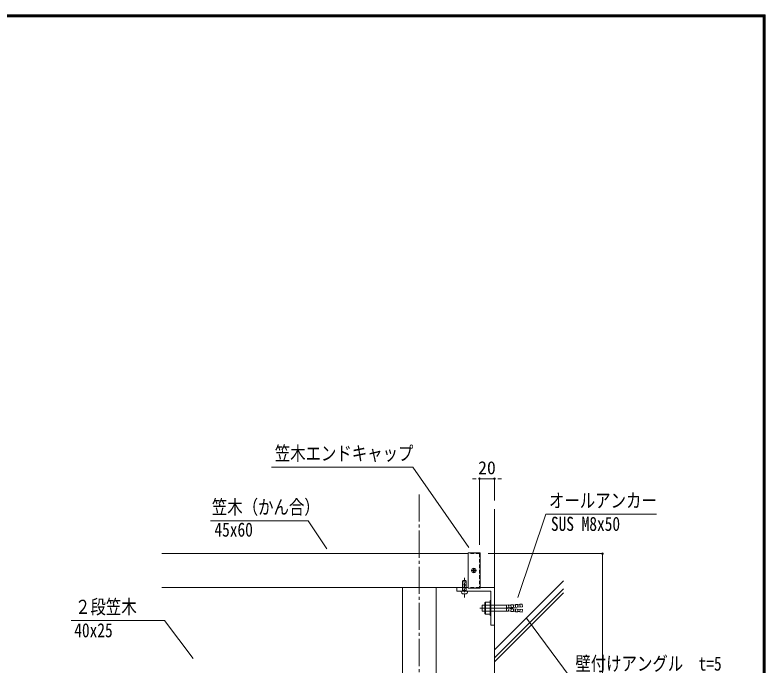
# Model space of a CAD drawing. Units: millimetres at full size; details may follow other scales. Extents: x -1603 to 1599, y -1129 to 1133.
# Drawn here: x 602 to 1599, y 269 to 1133 of the extents above; entities that cross this region are included whole.
import ezdxf
from ezdxf.enums import TextEntityAlignment as Align

# ---------------------------------------------------------------- set-up
doc = ezdxf.new("R2010")
doc.units = ezdxf.units.MM
doc.header["$LTSCALE"] = 4
doc.header["$PDMODE"] = 32
doc.header["$PDSIZE"] = 2
doc.linetypes.add('CHAIN2', pattern=[12, 9, -1, 1, -1])
doc.linetypes.add('DASHED1', pattern=[1.8, 1.2, -0.6])
for name, color, linetype, lineweight in [('0-0_0', 7, 'Continuous', 18), ('0-1_1手摺寸法', 3, 'Continuous', 18), ('0-4_2躯体線', 4, 'Continuous', 9), ('0-5_3中心線', 2, 'CHAIN2', 18), ('0-7_42ｱﾙﾐ部品', 6, 'Continuous', 18), ('0-8_51破線ｱﾙﾐ', 3, 'DASHED1', 18), ('0-9_6ﾊｯﾁﾝｸﾞ', 4, 'Continuous', 9), ('0-F_WAKU', 7, 'Continuous', 18)]:
    doc.layers.add(name, color=color, linetype=linetype, lineweight=lineweight)
doc.styles.add('ＭＳ ゴシック', font='')
doc.styles.get('ＭＳ ゴシック').set_extended_font_data('MS Gothic')

msp = doc.modelspace()

# ---------------------------------------------------------------- linework, layer by layer
at = {"layer": '0-0_0'}
for p, q in [((1204.562, 417.108), (797.062, 417.108)), ((1220.562, 418.108), (1204.562, 418.108)), ((1204.562, 418.108), (1204.562, 371.108)), ((1220.562, 418.108), (1220.562, 371.108)), ((1204.562, 372.108), (797.062, 372.108)), ((1117.062, 372.108), (1117.062, 99.581)), ((1162.062, 99.581), (1162.062, 372.108)), ((1220.562, 371.108), (1204.562, 371.108))]:
    msp.add_line(p, q, dxfattribs=at)
at = {"layer": '0-0_0', "linetype": 'DASHED1'}
for p, q in [((1219.562, 417.108), (1204.562, 417.108)), ((1219.562, 417.108), (1219.562, 372.108)), ((1219.562, 372.108), (1204.562, 372.108))]:
    msp.add_line(p, q, dxfattribs=at)
at = {"layer": '0-0_0'}
for points in [[(1205.29, 425.318), (1131.008, 532.167), (943.108, 532.167)], [(1270.554, 358.809), (1307.695, 469.494), (1454.866, 469.494)], [(1016.706, 423.522), (991.932, 460.814), (861.753, 460.814)], [(1282.295, 331.308), (1340.029, 252.712), (1562.274, 252.712)], [(838.784, 277.799), (800.898, 328.169), (676.717, 328.169)]]:
    msp.add_lwpolyline(points, dxfattribs=at)
at = {"layer": '0-1_1手摺寸法'}
for p, q in [((1214.962, 516.616), (1210.362, 516.616)), ((1219.562, 428.608), (1219.562, 516.616)), ((1219.562, 516.616), (1239.562, 516.616)), ((1239.562, 516.616), (1219.562, 516.616)), ((1239.562, 487.84), (1239.562, 516.616)), ((1244.162, 516.616), (1248.762, 516.616)), ((1231.062, 417.108), (1383.115, 417.108)), ((1383.115, 417.108), (1383.115, -682.892)), ((1383.115, -678.292), (1383.115, 412.508))]:
    msp.add_line(p, q, dxfattribs=at)
for p in [(1219.562, 516.616), (1239.562, 516.616), (1383.115, 417.108)]:
    msp.add_point(p, dxfattribs=at)
at = {"layer": '0-4_2躯体線'}
for p, q in [((1239.562, 476.34), (1239.562, -791.43)), ((1239.562, 289.312), (1331.15, 380.9)), ((1239.562, 278.703), (1331.15, 370.292)), ((1239.562, 273.409), (1331.15, 364.998))]:
    msp.add_line(p, q, dxfattribs=at)
at = {"layer": '0-5_3中心線'}
for p, q in [((1139.562, 495.608), (1139.562, -792.622)), ((1220.178, 344.608), (1266.976, 344.608))]:
    msp.add_line(p, q, dxfattribs=at)
at = {"layer": '0-7_42ｱﾙﾐ部品'}
for p, q in [((797.062, 372.108), (1117.062, 372.108)), ((1204.562, 372.108), (1189.562, 372.108)), ((1189.562, 372.108), (1189.562, 367.108)), ((1239.562, 372.108), (1220.562, 372.108)), ((1239.562, 322.108), (1239.562, 372.108)), ((1234.562, 367.108), (1189.562, 367.108)), ((1234.562, 322.108), (1234.562, 367.108)), ((1226.576, 350.608), (1226.576, 338.608)), ((1227.576, 352.608), (1227.576, 336.608)), ((1227.576, 352.608), (1233.576, 352.608)), ((1233.576, 354.608), (1233.576, 334.608)), ((1233.576, 354.608), (1234.562, 354.608)), ((1234.562, 354.608), (1234.562, 334.608)), ((1261.382, 348.983), (1264.378, 349.156)), ((1261.716, 349.002), (1264.712, 349.175)), ((1264.712, 349.175), (1264.912, 345.693)), ((1267.373, 349.329), (1270.368, 349.502)), ((1267.373, 349.329), (1267.574, 345.848)), ((1270.368, 349.502), (1270.568, 346.021)), ((1270.396, 349.002), (1273.392, 349.175)), ((1273.363, 349.674), (1276.375, 349.848)), ((1273.363, 349.674), (1273.564, 346.194)), ((1276.574, 346.396), (1276.375, 349.848)), ((1223.379, 348.608), (1226.576, 348.608)), ((1223.379, 348.608), (1223.379, 340.608)), ((1223.379, 340.608), (1226.576, 340.608)), ((1227.576, 348.608), (1233.576, 348.608)), ((1227.576, 340.608), (1233.576, 340.608)), ((1234.562, 348.588), (1255.392, 348.638)), ((1234.562, 340.608), (1255.624, 340.608)), ((1255.122, 345.108), (1276.576, 346.354)), ((1255.122, 344.108), (1255.122, 345.108)), ((1255.122, 344.108), (1276.576, 342.861)), ((1255.392, 348.638), (1258.388, 348.81)), ((1255.594, 345.144), (1255.392, 348.638)), ((1255.594, 344.072), (1255.392, 340.577)), ((1255.392, 340.577), (1258.388, 340.404)), ((1258.388, 348.81), (1258.588, 345.33)), ((1258.388, 340.404), (1258.588, 343.885)), ((1258.416, 348.311), (1261.411, 348.484)), ((1258.416, 340.904), (1261.411, 340.731)), ((1258.75, 348.33), (1261.411, 348.484)), ((1258.75, 340.884), (1261.411, 340.731)), ((1261.382, 348.983), (1261.583, 345.503)), ((1261.382, 340.232), (1261.583, 343.712)), ((1261.382, 340.232), (1264.378, 340.059)), ((1261.716, 340.212), (1264.712, 340.04)), ((1264.712, 340.04), (1264.912, 343.522)), ((1264.74, 348.676), (1267.402, 348.83)), ((1264.74, 348.676), (1267.317, 348.825)), ((1264.74, 340.539), (1267.402, 340.386)), ((1264.74, 340.539), (1267.317, 340.39)), ((1267.373, 339.886), (1267.574, 343.366)), ((1267.373, 339.886), (1270.368, 339.714)), ((1270.368, 339.714), (1270.568, 343.194)), ((1270.396, 340.213), (1273.392, 340.04)), ((1273.363, 339.541), (1273.564, 343.021)), ((1273.363, 339.541), (1276.375, 339.367)), ((1276.574, 342.82), (1276.375, 339.367)), ((1227.576, 336.608), (1233.576, 336.608)), ((1233.576, 334.608), (1234.562, 334.608)), ((1234.562, 322.108), (1239.562, 322.108))]:
    msp.add_line(p, q, dxfattribs=at)
for centre, radius, start, end in [((1229.076, 350.608), 2.5, 126.87, 233.13), ((1235.076, 344.608), 8.5, 151.928, 208.072), ((1229.076, 338.608), 2.5, 126.87, 233.13)]:
    msp.add_arc(centre, radius, start, end, dxfattribs=at)
at = {"layer": '0-8_51破線ｱﾙﾐ'}
msp.add_line((1199.562, 358.546), (1199.562, 385.909), dxfattribs=at)
at = {"layer": '0-9_6ﾊｯﾁﾝｸﾞ'}
for p, q in [((1215.362, 394.608), (1208.762, 394.608)), ((1211.187, 394.982), (1209.658, 394.982)), ((1209.658, 394.232), (1209.658, 394.982)), ((1211.187, 394.232), (1209.658, 394.232)), ((1211.687, 397.012), (1211.687, 395.482)), ((1211.687, 397.012), (1212.437, 397.012)), ((1211.687, 392.204), (1211.687, 393.732)), ((1211.687, 392.204), (1212.437, 392.204)), ((1212.062, 391.308), (1212.062, 397.908)), ((1212.437, 397.012), (1212.437, 395.482)), ((1212.437, 392.204), (1212.437, 393.732)), ((1212.937, 394.982), (1214.466, 394.982)), ((1212.937, 394.232), (1214.466, 394.232)), ((1214.466, 394.232), (1214.466, 394.982)), ((1202.419, 380.576), (1196.704, 379.906)), ((1202.419, 380.576), (1196.704, 379.906)), ((1197.062, 379.965), (1197.654, 381.393)), ((1197.062, 367.108), (1197.062, 379.965)), ((1201.47, 381.393), (1197.654, 381.393)), ((1202.062, 379.965), (1201.47, 381.393)), ((1202.062, 367.108), (1202.062, 379.965)), ((1202.419, 378.562), (1196.704, 377.892)), ((1202.419, 378.562), (1196.704, 377.892)), ((1202.419, 376.549), (1196.704, 375.878)), ((1202.419, 376.549), (1196.704, 375.878)), ((1202.419, 374.535), (1196.704, 373.865)), ((1202.419, 374.535), (1196.704, 373.865)), ((1202.419, 372.521), (1196.704, 371.851)), ((1202.419, 372.521), (1196.704, 371.851)), ((1202.419, 370.508), (1196.704, 369.837)), ((1202.419, 370.508), (1196.704, 369.837)), ((1195.276, 366.393), (1195.276, 366.822)), ((1203.562, 367.108), (1195.562, 367.108)), ((1202.419, 368.626), (1196.704, 367.956)), ((1202.419, 368.626), (1196.704, 367.956)), ((1200.99, 363.536), (1198.133, 363.536)), ((1203.847, 366.393), (1203.847, 366.822))]:
    msp.add_line(p, q, dxfattribs=at)
msp.add_circle((1212.062, 394.608), 3, dxfattribs=at)
for centre, radius, start, end in [((1211.187, 395.482), 0.5, 270, 0), ((1211.187, 393.732), 0.5, 0, 90), ((1212.937, 395.482), 0.5, 180, 270), ((1212.937, 393.732), 0.5, 90, 180), ((1195.562, 366.822), 0.286, 90, 180), ((1198.133, 366.393), 2.857, 180, 270), ((1200.99, 366.393), 2.857, 270, 0), ((1203.562, 366.822), 0.286, 0, 90)]:
    msp.add_arc(centre, radius, start, end, dxfattribs=at)
at = {"layer": '0-F_WAKU'}
for p, q in [((1599.2, 1133.2), (-1603.2, 1133.2)), ((1598.6, 1132.6), (-1602.6, 1132.6)), ((1598, 1132), (-1602, 1132)), ((1597.4, 1131.4), (-1601.4, 1131.4)), ((1596.8, 1130.8), (-1600.8, 1130.8)), ((1596.8, -1126.8), (1596.8, 1130.8)), ((1597.4, -1127.4), (1597.4, 1131.4)), ((1598, -1128), (1598, 1132)), ((1598.6, -1128.6), (1598.6, 1132.6)), ((1599.2, -1129.2), (1599.2, 1133.2))]:
    msp.add_line(p, q, dxfattribs=at)

# ---------------------------------------------------------------- texts
at = {"layer": '0-0_0', "style": 'ＭＳ ゴシック', "width": 0.8}
for s, p in [('笠木エンドキャップ', (947.392, 535.31)), ('笠木（かん合）', (863.826, 463.957)), ('オールアンカー', (1311.979, 472.637)), ('SUS M8x50', (1314.582, 441.652)), ('45x60', (867.198, 434.025)), ('２段笠木 ', (681.953, 331.312)), ('40x25', (680.841, 300.192)), ('壁付けアングル\u3000t=5', (1347.053, 255.854))]:
    msp.add_text(s, height=18.77, dxfattribs=at).set_placement(p, align=Align.BOTTOM_LEFT)
at = {"layer": '0-1_1手摺寸法', "style": 'ＭＳ ゴシック'}
msp.add_text('20', height=17.27, dxfattribs=at).set_placement((1217.786, 517.435), align=Align.BOTTOM_LEFT)

doc.saveas('drawing.dxf')
